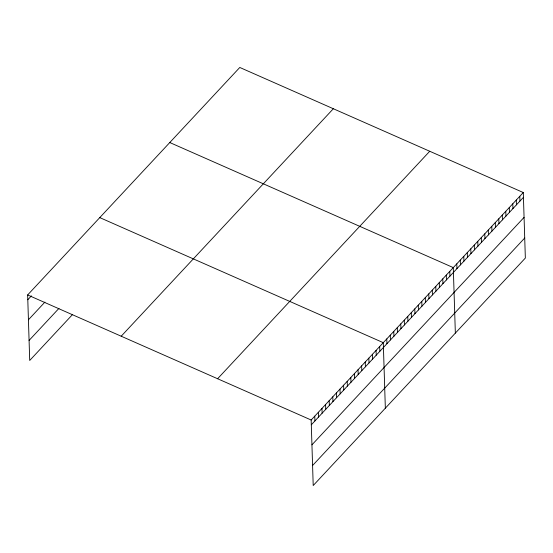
<?xml version="1.0" encoding="UTF-8"?>
<svg xmlns="http://www.w3.org/2000/svg" width="553" height="553" viewBox="0 0 553 553"><rect width="100%" height="100%" fill="white"/><g stroke="black" fill="none" stroke-linecap="round" stroke-linejoin="round"><path stroke-width="0.83" d="M72.471 314.609L29.71 360.466L27.65 294.949L239.788 67.466L523.29 192.534L525.35 258.051L313.212 485.534L311.159 420.01L523.29 192.534M27.802 299.74L31.41 295.876M28.431 319.779L44.917 302.104M29.081 340.427L58.957 308.38M121.204 336.217L333.341 108.741M217.599 378.743L429.736 151.266M311.304 424.808L523.442 197.331M311.933 444.847L524.071 217.37M312.583 465.495L524.721 238.018M169.778 142.536L453.287 267.604L455.347 333.12M99.775 217.606L383.284 342.673L385.344 408.19M27.65 294.949L311.159 420.01M519.792 196.287L519.944 201.085M516.288 200.041L516.44 204.838M512.79 203.794L512.942 208.592M509.292 207.548L509.437 212.345M505.788 211.301L505.94 216.099M502.29 215.055L502.442 219.852M498.792 218.808L498.937 223.606M495.288 222.562L495.44 227.359M491.79 226.315L491.942 231.113M488.292 230.069L488.437 234.866M484.787 233.822L484.94 238.62M481.29 237.576L481.442 242.373M477.785 241.329L477.937 246.126M474.287 245.083L474.439 249.88M470.79 248.836L470.942 253.633M467.285 252.59L467.437 257.387M463.787 256.343L463.939 261.14M460.29 260.097L460.435 264.894M456.785 263.85L456.937 268.647M449.789 271.357L449.935 276.154M446.285 275.111L446.437 279.908M442.787 278.864L442.939 283.654M439.282 282.618L439.435 287.408M435.785 286.371L435.937 291.161M432.287 290.125L432.439 294.915M428.782 293.878L428.934 298.668M425.285 297.632L425.437 302.422M421.787 301.385L421.932 306.175M418.282 305.138L418.434 309.929M414.785 308.892L414.937 313.682M411.287 312.645L411.432 317.436M407.782 316.399L407.934 321.189M404.284 320.152L404.437 324.943M400.78 323.906L400.932 328.696M397.282 327.659L397.434 332.45M393.784 331.413L393.936 336.203M390.28 335.166L390.432 339.957M386.782 338.92L386.934 343.71M379.676 346.537L379.828 351.335M376.068 350.408L376.22 355.199M372.466 354.273L372.611 359.07M368.858 358.137L369.01 362.934M365.25 362.008L365.402 366.798M361.641 365.872L361.793 370.669M358.04 369.743L358.192 374.533M354.432 373.607L354.584 378.404M350.823 377.478L350.975 382.268M347.222 381.342L347.367 386.139M343.613 385.206L343.766 390.003M340.005 389.077L340.157 393.867M336.404 392.941L336.549 397.738M332.795 396.812L332.947 401.602M329.187 400.676L329.339 405.473M325.579 404.547L325.731 409.338M321.977 408.411L322.123 413.209M318.369 412.282L318.521 417.073M314.761 416.146L314.913 420.944"/></g></svg>
